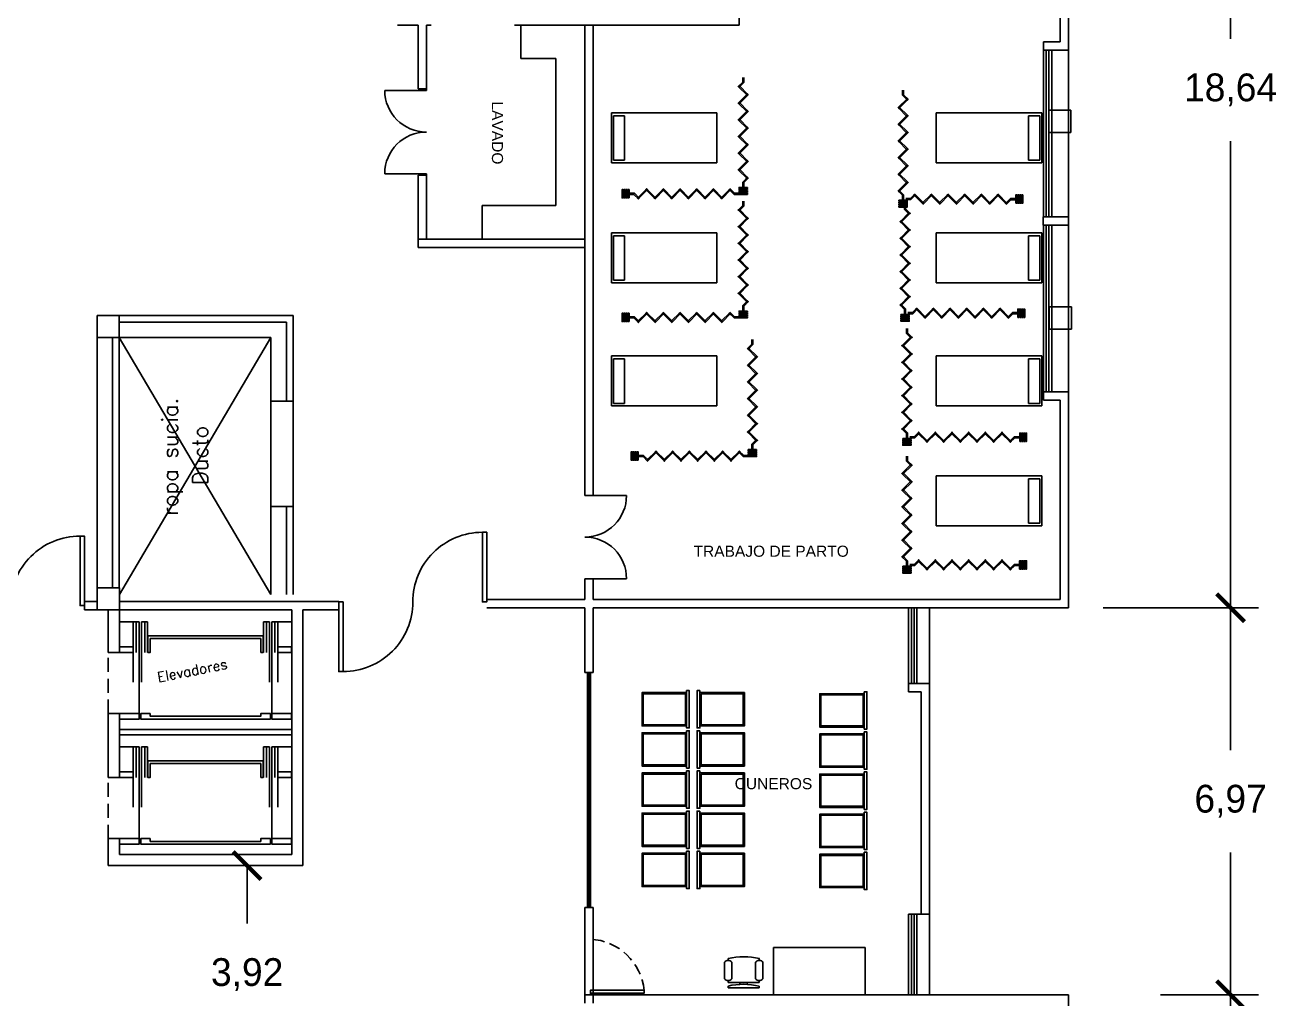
# Model space of a CAD drawing. Header units: millimetres. Extents: x -1615 to -538, y 177 to 397.
# Drawn here: x -1121.34 to -1098.8, y 360.57 to 378.1 of the extents above; entities that cross this region are included whole.
import ezdxf
from ezdxf.enums import TextEntityAlignment as Align

# ---------------------------------------------------------------- set-up
doc = ezdxf.new("R2010")
doc.units = ezdxf.units.MM
doc.linetypes.add('HIDDEN', pattern=[0.375, 0.25, -0.125])
doc.linetypes.add('OCULTA2', pattern=[0.3, 0.2, -0.1])
for name, color, linetype in [('AUX', 8, 'Continuous'), ('CAN', 2, 'Continuous'), ('LOCALES', 2, 'Continuous'), ('MOB', 7, 'Continuous'), ('MUEB', 251, 'Continuous'), ('MUEBLES', 9, 'Continuous'), ('MUROS', 1, 'Continuous'), ('MUROS2', 9, 'Continuous'), ('PROY', 8, 'HIDDEN'), ('PTA', 2, 'Continuous'), ('VENT', 4, 'Continuous'), ('VENTANAS', 4, 'Continuous')]:
    doc.layers.add(name, color=color, linetype=linetype)
doc.layers.add('nom-esp', color=7, linetype='Continuous', lineweight=20)
doc.styles.add('ROMANS', font='ROMANS.shx')
doc.styles.get("Standard").update_dxf_attribs({"font": 'stylu.ttf'})
doc.dimstyles.new('ISO-25', dxfattribs={"dimtxt": 0.5, "dimasz": 0.5, "dimexe": 0.5, "dimexo": 0.625, "dimtad": 0, "dimtih": 1, "dimtoh": 1, "dimtxsty": 'Standard', "dimblk": 'ARCHTICK', "dimcen": 2.5, "dimadec": 0, "dimazin": 0, "dimtfac": 1, "dimtmove": 0, "dimatfit": 3, "dimfxl": 0, "dimarcsym": 0})

# ---------------------------------------------------------------- blocks, each defined once
blk = doc.blocks.new('A$C31F15ED4')
at = {"layer": 'VENT'}
blk.add_line((0, 0.03), (0, 0), dxfattribs=at)
blk.add_lwpolyline([(0, 0.03), (0.97, 0.03), (0.97, 0.08), (0, 0.08)], close=True, dxfattribs=at)
at = {"layer": 'VENT', "linetype": 'OCULTA2'}
blk.add_arc((-0.051, -0.025), 1.026, 5.8587, 87.1721, dxfattribs=at)
blk = doc.blocks.new('PTA1.5')
for p, q in [((-0.75, 0), (-0.75, 0.75)), ((0.75, 0), (0.75, 0.75)), ((-0.775, 0), (-0.75, 0)), ((0.775, 0), (0.75, 0))]:
    blk.add_line(p, q)
for centre, start, end in [((-0.75, 0), 0, 90), ((0.75, 0), 90, 180)]:
    blk.add_arc(centre, 0.75, start, end)
blk = doc.blocks.new('CORT')
for p, q in [((0, 0.02), (0.09, 0.02)), ((0, 0), (0.082, 0)), ((0.082, 0), (0.168, -0.086)), ((0.09, 0.02), (0.182, -0.072)), ((0.318, 0.106), (0.14, -0.072)), ((0.332, 0.092), (0.154, -0.086)), ((0.29, 0.092), (0.468, -0.086)), ((0.304, 0.106), (0.482, -0.072)), ((0.618, 0.106), (0.44, -0.072)), ((0.632, 0.092), (0.454, -0.086)), ((0.59, 0.092), (0.768, -0.086)), ((0.604, 0.106), (0.782, -0.072)), ((0.918, 0.106), (0.74, -0.072)), ((0.932, 0.092), (0.754, -0.086)), ((0.89, 0.092), (1.068, -0.086)), ((0.904, 0.106), (1.082, -0.072)), ((1.218, 0.106), (1.04, -0.072)), ((1.232, 0.092), (1.054, -0.086)), ((1.19, 0.092), (1.368, -0.086)), ((1.204, 0.106), (1.382, -0.072)), ((1.518, 0.106), (1.34, -0.072)), ((1.532, 0.092), (1.354, -0.086)), ((1.49, 0.092), (1.668, -0.086)), ((1.504, 0.106), (1.682, -0.072)), ((1.818, 0.106), (1.64, -0.072)), ((1.832, 0.092), (1.654, -0.086)), ((1.79, 0.092), (1.882, 0)), ((1.804, 0.106), (1.89, 0.02)), ((1.882, 0), (1.979, 0)), ((1.89, 0.02), (1.979, 0.02))]:
    blk.add_line(p, q)
for points in [[(1.979, 0.085), (1.979, -0.065), (1.999, -0.065), (1.999, 0.085)], [(2.014, 0.085), (2.014, -0.065), (2.034, -0.065), (2.034, 0.085)], [(2.049, 0.085), (2.049, -0.065), (2.069, -0.065), (2.069, 0.085)], [(2.084, 0.085), (2.084, -0.065), (2.104, -0.065), (2.104, 0.085)]]:
    blk.add_lwpolyline(points, close=True)
blk = doc.blocks.new('_ArchTick')
at = {"color": 0, "linetype": 'ByBlock', "const_width": 0.15}
blk.add_lwpolyline([(-0.5, -0.5), (0.5, 0.5)], dxfattribs=at)
blk = doc.blocks.new('*D255')
at = {"color": 0, "lineweight": -2}
for p, q in [((-1101.946, 386.248), (-1099.152, 386.248)), ((-1099.652, 386.248), (-1099.652, 377.851)), ((-1099.652, 367.613), (-1099.652, 376.01)), ((-1101.946, 367.613), (-1099.152, 367.613))]:
    blk.add_line(p, q, dxfattribs=at)
at = {"layer": 'Defpoints', "color": 0}
for p in [(-1102.571, 386.248), (-1102.571, 367.613), (-1099.652, 367.613)]:
    blk.add_point(p, dxfattribs=at)
at = {"color": 0, "lineweight": -2, "xscale": 0.5, "yscale": 0.5, "zscale": 0.5}
for p, rotation in [((-1099.652, 386.248), 90), ((-1099.652, 367.613), 270)]:
    blk.add_blockref('_ArchTick', p, dxfattribs=dict(at, rotation=rotation))
at = {"color": 0, "insert": (-1099.652, 376.93), "char_height": 0.5, "attachment_point": 5}
blk.add_mtext('18,64', dxfattribs=at)
blk = doc.blocks.new('*D256')
at = {"color": 0, "lineweight": -2}
for p, q in [((-1101.946, 367.613), (-1099.152, 367.613)), ((-1099.652, 367.613), (-1099.652, 365.051)), ((-1099.652, 360.648), (-1099.652, 363.21)), ((-1100.911, 360.648), (-1099.152, 360.648))]:
    blk.add_line(p, q, dxfattribs=at)
at = {"layer": 'Defpoints', "color": 0}
for p in [(-1102.571, 367.613), (-1101.536, 360.648), (-1099.652, 360.648)]:
    blk.add_point(p, dxfattribs=at)
at = {"color": 0, "lineweight": -2, "xscale": 0.5, "yscale": 0.5, "zscale": 0.5}
for p, rotation in [((-1099.652, 367.613), 90), ((-1099.652, 360.648), 270)]:
    blk.add_blockref('_ArchTick', p, dxfattribs=dict(at, rotation=rotation))
at = {"color": 0, "insert": (-1099.652, 364.13), "char_height": 0.5, "attachment_point": 5}
blk.add_mtext('6,97', dxfattribs=at)
blk = doc.blocks.new('*D257')
at = {"color": 0, "lineweight": -2}
for p, q in [((-1100.911, 360.648), (-1099.152, 360.648)), ((-1099.652, 360.648), (-1099.652, 354.651)), ((-1099.652, 346.814), (-1099.652, 352.811)), ((-1101.824, 346.814), (-1099.152, 346.814))]:
    blk.add_line(p, q, dxfattribs=at)
at = {"layer": 'Defpoints', "color": 0}
for p in [(-1101.536, 360.648), (-1102.449, 346.814), (-1099.652, 346.814)]:
    blk.add_point(p, dxfattribs=at)
at = {"color": 0, "lineweight": -2, "xscale": 0.5, "yscale": 0.5, "zscale": 0.5}
for p, rotation in [((-1099.652, 360.648), 90), ((-1099.652, 346.814), 270)]:
    blk.add_blockref('_ArchTick', p, dxfattribs=dict(at, rotation=rotation))
at = {"color": 0, "insert": (-1099.652, 353.731), "char_height": 0.5, "attachment_point": 5}
blk.add_mtext('13,83', dxfattribs=at)
blk = doc.blocks.new('*D254')
at = {"color": 0, "lineweight": -2}
for p, q in [((-1116.97, 362.973), (-1117.846, 362.973)), ((-1117.346, 362.973), (-1117.346, 361.931)), ((-1117.346, 359.048), (-1117.346, 360.09)), ((-1116.97, 359.048), (-1117.846, 359.048))]:
    blk.add_line(p, q, dxfattribs=at)
at = {"layer": 'Defpoints', "color": 0}
for p in [(-1116.345, 362.973), (-1117.346, 359.048), (-1116.345, 359.048)]:
    blk.add_point(p, dxfattribs=at)
at = {"color": 0, "lineweight": -2, "xscale": 0.5, "yscale": 0.5, "zscale": 0.5}
for p, rotation in [((-1117.346, 362.973), 90), ((-1117.346, 359.048), 270)]:
    blk.add_blockref('_ArchTick', p, dxfattribs=dict(at, rotation=rotation))
at = {"color": 0, "insert": (-1117.346, 361.01), "char_height": 0.5, "attachment_point": 5}
blk.add_mtext('3,92', dxfattribs=at)

msp = doc.modelspace()

# ---------------------------------------------------------------- linework, layer by layer
at = {"layer": 'AUX'}
for p, q in [((-1119.397, 367.362), (-1119.645, 367.362)), ((-1119.397, 366.909), (-1119.397, 367.362)), ((-1119.287, 367.362), (-1119.397, 367.362)), ((-1119.342, 366.805), (-1119.342, 367.362)), ((-1119.287, 365.709), (-1119.287, 367.362)), ((-1119.14, 367.362), (-1119.245, 367.362)), ((-1119.245, 366.272), (-1119.245, 367.362)), ((-1119.19, 366.805), (-1119.19, 367.362)), ((-1119.14, 366.805), (-1119.14, 367.362)), ((-1117.05, 367.362), (-1116.945, 367.362)), ((-1117.05, 366.805), (-1117.05, 367.362)), ((-1117, 366.805), (-1117, 367.362)), ((-1116.945, 366.272), (-1116.945, 367.362)), ((-1116.903, 365.709), (-1116.903, 367.362)), ((-1116.903, 367.362), (-1116.793, 367.362)), ((-1116.848, 366.805), (-1116.848, 367.362)), ((-1116.793, 366.909), (-1116.793, 367.362)), ((-1116.793, 367.362), (-1116.545, 367.362)), ((-1119.397, 366.272), (-1119.397, 366.809)), ((-1116.793, 366.272), (-1116.793, 366.809)), ((-1119.645, 365.423), (-1116.545, 365.423)), ((-1119.645, 365.323), (-1116.545, 365.323)), ((-1119.397, 365.112), (-1119.645, 365.112)), ((-1119.287, 365.112), (-1119.397, 365.112)), ((-1119.397, 364.659), (-1119.397, 365.112)), ((-1119.342, 364.555), (-1119.342, 365.112)), ((-1119.287, 363.459), (-1119.287, 365.112)), ((-1119.14, 365.112), (-1119.245, 365.112)), ((-1119.245, 364.022), (-1119.245, 365.112)), ((-1119.19, 364.555), (-1119.19, 365.112)), ((-1119.14, 364.555), (-1119.14, 365.112)), ((-1117.05, 365.112), (-1116.945, 365.112)), ((-1117.05, 364.555), (-1117.05, 365.112)), ((-1117, 364.555), (-1117, 365.112)), ((-1116.945, 364.022), (-1116.945, 365.112)), ((-1116.903, 365.112), (-1116.793, 365.112)), ((-1116.903, 363.459), (-1116.903, 365.112)), ((-1116.848, 364.555), (-1116.848, 365.112)), ((-1116.793, 364.659), (-1116.793, 365.112)), ((-1116.793, 365.112), (-1116.545, 365.112)), ((-1119.397, 364.022), (-1119.397, 364.559)), ((-1116.793, 364.022), (-1116.793, 364.559))]:
    msp.add_line(p, q, dxfattribs=at)
at = {"layer": 'CAN'}
for points in [[(-1117.1, 366.809), (-1117.055, 366.809), (-1117.055, 367.109), (-1119.135, 367.109), (-1119.135, 366.809), (-1119.09, 366.809), (-1119.09, 367.059), (-1117.1, 367.059)], [(-1119.64, 366.909), (-1119.397, 366.909), (-1119.397, 366.809), (-1119.64, 366.809)], [(-1116.55, 366.909), (-1116.793, 366.909), (-1116.793, 366.809), (-1116.55, 366.809)], [(-1119.64, 365.609), (-1119.287, 365.609), (-1119.287, 365.709), (-1119.64, 365.709)], [(-1119.09, 365.709), (-1119.09, 365.659), (-1117.1, 365.659), (-1117.1, 365.709), (-1116.928, 365.709), (-1116.928, 365.609), (-1119.262, 365.609), (-1119.262, 365.709)], [(-1116.55, 365.609), (-1116.903, 365.609), (-1116.903, 365.709), (-1116.55, 365.709)], [(-1117.1, 364.559), (-1117.055, 364.559), (-1117.055, 364.859), (-1119.135, 364.859), (-1119.135, 364.559), (-1119.09, 364.559), (-1119.09, 364.809), (-1117.1, 364.809)], [(-1119.64, 364.659), (-1119.397, 364.659), (-1119.397, 364.559), (-1119.64, 364.559)], [(-1116.55, 364.659), (-1116.793, 364.659), (-1116.793, 364.559), (-1116.55, 364.559)], [(-1119.64, 363.359), (-1119.287, 363.359), (-1119.287, 363.459), (-1119.64, 363.459)], [(-1119.09, 363.459), (-1119.09, 363.409), (-1117.1, 363.409), (-1117.1, 363.459), (-1116.928, 363.459), (-1116.928, 363.359), (-1119.262, 363.359), (-1119.262, 363.459)], [(-1116.55, 363.359), (-1116.903, 363.359), (-1116.903, 363.459), (-1116.55, 363.459)]]:
    msp.add_lwpolyline(points, close=True, dxfattribs=at)
at = {"layer": 'MUEB'}
for p, q in [((-1112.42, 378.098), (-1112.42, 377.498)), ((-1111.795, 377.498), (-1112.42, 377.498)), ((-1111.795, 374.848), (-1111.795, 377.498)), ((-1110.793, 376.517), (-1110.793, 375.617)), ((-1108.893, 376.517), (-1110.793, 376.517)), ((-1110.754, 376.464), (-1110.754, 375.664)), ((-1110.554, 376.464), (-1110.754, 376.464)), ((-1110.554, 375.664), (-1110.554, 376.464)), ((-1108.893, 375.617), (-1108.893, 376.517)), ((-1104.948, 375.617), (-1104.948, 376.517)), ((-1104.948, 376.517), (-1103.048, 376.517)), ((-1103.287, 375.664), (-1103.287, 376.464)), ((-1103.287, 376.464), (-1103.087, 376.464)), ((-1103.087, 376.464), (-1103.087, 375.664)), ((-1103.048, 376.517), (-1103.048, 375.617)), ((-1110.793, 375.617), (-1108.893, 375.617)), ((-1110.754, 375.664), (-1110.554, 375.664)), ((-1103.048, 375.617), (-1104.948, 375.617)), ((-1103.087, 375.664), (-1103.287, 375.664)), ((-1113.12, 374.248), (-1113.12, 374.848)), ((-1113.12, 374.848), (-1111.795, 374.848)), ((-1110.793, 374.361), (-1110.793, 373.461)), ((-1108.893, 374.361), (-1110.793, 374.361)), ((-1110.754, 374.307), (-1110.754, 373.507)), ((-1110.554, 374.307), (-1110.754, 374.307)), ((-1110.554, 373.507), (-1110.554, 374.307)), ((-1108.893, 373.461), (-1108.893, 374.361)), ((-1104.948, 373.461), (-1104.948, 374.361)), ((-1104.948, 374.361), (-1103.048, 374.361)), ((-1103.287, 373.507), (-1103.287, 374.307)), ((-1103.287, 374.307), (-1103.087, 374.307)), ((-1103.087, 374.307), (-1103.087, 373.507)), ((-1103.048, 374.361), (-1103.048, 373.461)), ((-1110.793, 373.461), (-1108.893, 373.461)), ((-1110.754, 373.507), (-1110.554, 373.507)), ((-1103.048, 373.461), (-1104.948, 373.461)), ((-1103.087, 373.507), (-1103.287, 373.507)), ((-1110.793, 372.143), (-1110.793, 371.243)), ((-1108.893, 372.143), (-1110.793, 372.143)), ((-1110.754, 372.089), (-1110.754, 371.289)), ((-1110.554, 372.089), (-1110.754, 372.089)), ((-1110.554, 371.289), (-1110.554, 372.089)), ((-1108.893, 371.243), (-1108.893, 372.143)), ((-1104.948, 371.243), (-1104.948, 372.143)), ((-1104.948, 372.143), (-1103.048, 372.143)), ((-1103.287, 371.289), (-1103.287, 372.089)), ((-1103.287, 372.089), (-1103.087, 372.089)), ((-1103.087, 372.089), (-1103.087, 371.289)), ((-1103.048, 372.143), (-1103.048, 371.243)), ((-1110.754, 371.289), (-1110.554, 371.289)), ((-1103.087, 371.289), (-1103.287, 371.289)), ((-1110.793, 371.243), (-1108.893, 371.243)), ((-1103.048, 371.243), (-1104.948, 371.243)), ((-1104.948, 369.086), (-1104.948, 369.986)), ((-1104.948, 369.986), (-1103.048, 369.986)), ((-1103.287, 369.132), (-1103.287, 369.932)), ((-1103.287, 369.932), (-1103.087, 369.932)), ((-1103.087, 369.932), (-1103.087, 369.132)), ((-1103.048, 369.986), (-1103.048, 369.086)), ((-1103.048, 369.086), (-1104.948, 369.086)), ((-1103.087, 369.132), (-1103.287, 369.132)), ((-1108.758, 361.234), (-1108.759, 360.937)), ((-1108.692, 361.267), (-1108.692, 361.3)), ((-1108.627, 360.937), (-1108.626, 361.234)), ((-1108.197, 361.232), (-1108.198, 360.935)), ((-1108.131, 361.265), (-1108.131, 361.298)), ((-1108.066, 360.935), (-1108.065, 361.232)), ((-1108.693, 360.871), (-1108.693, 360.904)), ((-1108.132, 360.869), (-1108.132, 360.902)), ((-1108.132, 360.869), (-1108.693, 360.871)), ((-1108.693, 360.772), (-1108.693, 360.805)), ((-1108.132, 360.77), (-1108.693, 360.772)), ((-1108.479, 360.836), (-1108.478, 360.87)), ((-1108.346, 360.87), (-1108.347, 360.835)), ((-1108.132, 360.77), (-1108.132, 360.803))]:
    msp.add_line(p, q, dxfattribs=at)
for points in [[(-1109.441, 366.085), (-1109.441, 365.485), (-1110.241, 365.485), (-1110.241, 366.085)], [(-1109.441, 366.121), (-1109.441, 365.449), (-1109.392, 365.449), (-1109.392, 366.121)], [(-1109.2, 366.121), (-1109.2, 365.449), (-1109.25, 365.449), (-1109.25, 366.121)], [(-1109.2, 366.085), (-1109.2, 365.485), (-1108.4, 365.485), (-1108.4, 366.085)], [(-1106.244, 366.101), (-1106.244, 365.429), (-1106.194, 365.429), (-1106.194, 366.101)], [(-1109.461, 366.065), (-1109.461, 365.505), (-1110.221, 365.505), (-1110.221, 366.065)], [(-1109.18, 366.065), (-1109.18, 365.505), (-1108.42, 365.505), (-1108.42, 366.065)], [(-1106.244, 366.065), (-1106.244, 365.465), (-1107.044, 365.465), (-1107.044, 366.065)], [(-1106.264, 366.045), (-1106.264, 365.485), (-1107.024, 365.485), (-1107.024, 366.045)], [(-1109.441, 365.363), (-1109.441, 364.763), (-1110.241, 364.763), (-1110.241, 365.363)], [(-1109.461, 365.343), (-1109.461, 364.783), (-1110.221, 364.783), (-1110.221, 365.343)], [(-1109.441, 365.399), (-1109.441, 364.727), (-1109.392, 364.727), (-1109.392, 365.399)], [(-1109.2, 365.399), (-1109.2, 364.727), (-1109.25, 364.727), (-1109.25, 365.399)], [(-1109.2, 365.363), (-1109.2, 364.763), (-1108.4, 364.763), (-1108.4, 365.363)], [(-1109.18, 365.343), (-1109.18, 364.783), (-1108.42, 364.783), (-1108.42, 365.343)], [(-1106.244, 365.343), (-1106.244, 364.743), (-1107.044, 364.743), (-1107.044, 365.343)], [(-1106.264, 365.323), (-1106.264, 364.763), (-1107.024, 364.763), (-1107.024, 365.323)], [(-1106.244, 365.379), (-1106.244, 364.707), (-1106.194, 364.707), (-1106.194, 365.379)], [(-1109.441, 364.64), (-1109.441, 364.04), (-1110.241, 364.04), (-1110.241, 364.64)], [(-1109.461, 364.62), (-1109.461, 364.06), (-1110.221, 364.06), (-1110.221, 364.62)], [(-1109.441, 364.677), (-1109.441, 364.004), (-1109.392, 364.004), (-1109.392, 364.677)], [(-1109.2, 364.677), (-1109.2, 364.004), (-1109.25, 364.004), (-1109.25, 364.677)], [(-1109.2, 364.64), (-1109.2, 364.04), (-1108.4, 364.04), (-1108.4, 364.64)], [(-1109.18, 364.62), (-1109.18, 364.06), (-1108.42, 364.06), (-1108.42, 364.62)], [(-1106.244, 364.62), (-1106.244, 364.02), (-1107.044, 364.02), (-1107.044, 364.62)], [(-1106.264, 364.6), (-1106.264, 364.04), (-1107.024, 364.04), (-1107.024, 364.6)], [(-1106.244, 364.657), (-1106.244, 363.984), (-1106.194, 363.984), (-1106.194, 364.657)], [(-1109.441, 363.918), (-1109.441, 363.318), (-1110.241, 363.318), (-1110.241, 363.918)], [(-1109.461, 363.898), (-1109.461, 363.338), (-1110.221, 363.338), (-1110.221, 363.898)], [(-1109.441, 363.954), (-1109.441, 363.282), (-1109.392, 363.282), (-1109.392, 363.954)], [(-1109.2, 363.954), (-1109.2, 363.282), (-1109.25, 363.282), (-1109.25, 363.954)], [(-1109.2, 363.918), (-1109.2, 363.318), (-1108.4, 363.318), (-1108.4, 363.918)], [(-1109.18, 363.898), (-1109.18, 363.338), (-1108.42, 363.338), (-1108.42, 363.898)], [(-1106.244, 363.898), (-1106.244, 363.298), (-1107.044, 363.298), (-1107.044, 363.898)], [(-1106.264, 363.878), (-1106.264, 363.318), (-1107.024, 363.318), (-1107.024, 363.878)], [(-1106.244, 363.934), (-1106.244, 363.262), (-1106.194, 363.262), (-1106.194, 363.934)], [(-1109.441, 363.196), (-1109.441, 362.596), (-1110.241, 362.596), (-1110.241, 363.196)], [(-1109.461, 363.176), (-1109.461, 362.616), (-1110.221, 362.616), (-1110.221, 363.176)], [(-1109.441, 363.232), (-1109.441, 362.56), (-1109.392, 362.56), (-1109.392, 363.232)], [(-1109.2, 363.232), (-1109.2, 362.56), (-1109.25, 362.56), (-1109.25, 363.232)], [(-1109.2, 363.196), (-1109.2, 362.596), (-1108.4, 362.596), (-1108.4, 363.196)], [(-1109.18, 363.176), (-1109.18, 362.616), (-1108.42, 362.616), (-1108.42, 363.176)], [(-1106.244, 363.176), (-1106.244, 362.576), (-1107.044, 362.576), (-1107.044, 363.176)], [(-1106.264, 363.156), (-1106.264, 362.596), (-1107.024, 362.596), (-1107.024, 363.156)], [(-1106.244, 363.212), (-1106.244, 362.54), (-1106.194, 362.54), (-1106.194, 363.212)], [(-1106.228, 360.648), (-1107.875, 360.648), (-1107.875, 361.496), (-1106.228, 361.496)]]:
    msp.add_lwpolyline(points, close=True, dxfattribs=at)
for centre, major_axis, start_param, end_param in [((-1108.692, 361.184), (-0.0002, -0.0825), 2.214129, 4.068719), ((-1108.415, 360.123), (-0.004, -1.209), 2.907345, 3.37578), ((-1108.131, 361.183), (-0.0002, -0.0825), 2.214129, 4.068719), ((-1108.693, 360.986), (-0.0002, -0.0825), -0.927464, 0.927126), ((-1108.132, 360.985), (-0.0002, -0.0825), -0.927464, 0.927126), ((-1108.416, 359.628), (-0.004, -1.209), 2.907366, 3.375802)]:
    msp.add_ellipse(centre, major_axis=major_axis, ratio=1, start_param=start_param, end_param=end_param, dxfattribs=at)
at = {"layer": 'MUEBLES'}
for points in [[(-1120.352, 368.903), (-1120.352, 367.65), (-1120.274, 367.65), (-1120.274, 368.903), (-1120.352, 368.903, 0.414214), (-1121.605, 367.65, 0.414214)], [(-1113.113, 368.97), (-1113.113, 367.717), (-1113.035, 367.717), (-1113.035, 368.97), (-1113.113, 368.97, 0.414214), (-1114.366, 367.717, 0.414214)], [(-1115.619, 366.464), (-1115.619, 367.717), (-1115.697, 367.717), (-1115.697, 366.464), (-1115.619, 366.464, 0.414214), (-1114.366, 367.717, 0.414214)]]:
    msp.add_lwpolyline(points, format="xyb", dxfattribs=at)
at = {"layer": 'MUROS'}
for p, q in [((-1102.571, 386.248), (-1102.571, 377.648)), ((-1102.721, 386.098), (-1102.721, 377.798)), ((-1108.491, 378.098), (-1108.491, 384.122)), ((-1114.641, 378.098), (-1114.27, 378.098)), ((-1114.641, 378.098), (-1114.27, 378.098)), ((-1114.27, 376.948), (-1114.27, 378.098)), ((-1114.12, 378.098), (-1114.033, 378.098)), ((-1114.12, 378.098), (-1114.033, 378.098)), ((-1114.033, 378.098), (-1114.12, 378.098)), ((-1114.12, 376.948), (-1114.12, 378.098)), ((-1112.533, 378.098), (-1110.641, 378.098)), ((-1112.533, 378.098), (-1108.491, 378.098)), ((-1111.27, 378.098), (-1112.533, 378.098)), ((-1111.27, 369.634), (-1111.27, 378.098)), ((-1111.12, 369.634), (-1111.12, 378.098)), ((-1103.021, 377.798), (-1103.021, 377.648)), ((-1102.721, 377.798), (-1103.021, 377.798)), ((-1102.571, 377.648), (-1103.021, 377.648)), ((-1114.12, 376.948), (-1114.27, 376.948)), ((-1102.525, 376.567), (-1102.925, 376.567)), ((-1102.925, 376.167), (-1102.925, 376.567)), ((-1102.525, 376.167), (-1102.525, 376.567)), ((-1102.525, 376.167), (-1102.925, 376.167)), ((-1114.27, 374.098), (-1114.27, 375.398)), ((-1114.12, 375.398), (-1114.27, 375.398)), ((-1114.12, 374.248), (-1114.12, 375.398)), ((-1103.022, 374.498), (-1103.022, 374.648)), ((-1102.571, 374.648), (-1103.022, 374.648)), ((-1102.571, 374.648), (-1103.022, 374.648)), ((-1102.571, 374.498), (-1103.022, 374.498)), ((-1102.571, 374.498), (-1103.022, 374.498)), ((-1102.571, 374.498), (-1102.571, 374.648)), ((-1102.571, 374.648), (-1102.571, 374.498)), ((-1114.27, 374.248), (-1111.27, 374.248)), ((-1114.27, 374.098), (-1111.27, 374.098)), ((-1119.646, 372.873), (-1120.046, 372.873)), ((-1120.046, 372.473), (-1120.046, 372.873)), ((-1119.646, 372.473), (-1119.646, 372.873)), ((-1102.516, 373.028), (-1102.916, 373.028)), ((-1102.916, 372.628), (-1102.916, 373.028)), ((-1102.516, 372.628), (-1102.516, 373.028)), ((-1102.516, 372.628), (-1102.916, 372.628)), ((-1119.646, 372.473), (-1120.046, 372.473)), ((-1102.571, 371.498), (-1103.021, 371.498)), ((-1103.021, 371.348), (-1103.021, 371.498)), ((-1102.571, 367.613), (-1102.571, 371.498)), ((-1116.921, 371.328), (-1116.521, 371.328)), ((-1102.721, 371.348), (-1103.021, 371.348)), ((-1102.721, 367.763), (-1102.721, 371.348)), ((-1116.921, 369.436), (-1116.521, 369.436)), ((-1111.27, 367.763), (-1111.27, 368.134)), ((-1111.12, 367.763), (-1111.12, 368.134)), ((-1120.045, 367.573), (-1120.045, 367.973)), ((-1119.645, 367.973), (-1120.045, 367.973)), ((-1119.645, 367.573), (-1119.645, 367.973)), ((-1120.045, 367.723), (-1120.274, 367.723)), ((-1120.274, 367.723), (-1120.274, 367.572)), ((-1115.697, 367.723), (-1119.645, 367.723)), ((-1113.035, 367.763), (-1111.27, 367.763)), ((-1111.12, 367.763), (-1102.721, 367.763)), ((-1120.274, 367.572), (-1116.545, 367.573)), ((-1119.645, 367.573), (-1120.045, 367.573)), ((-1119.845, 367.573), (-1119.845, 366.809)), ((-1119.645, 366.809), (-1119.645, 367.573)), ((-1116.545, 363.459), (-1116.545, 367.573)), ((-1116.345, 367.573), (-1115.697, 367.573)), ((-1116.345, 362.973), (-1116.345, 367.573)), ((-1111.27, 367.613), (-1113.035, 367.613)), ((-1111.27, 366.446), (-1111.27, 367.613)), ((-1105.27, 367.613), (-1111.12, 367.613)), ((-1111.12, 366.446), (-1111.12, 367.613)), ((-1102.571, 367.613), (-1105.445, 367.613)), ((-1119.845, 366.809), (-1119.645, 366.809)), ((-1111.27, 366.446), (-1111.12, 366.446)), ((-1105.445, 366.098), (-1105.445, 366.248)), ((-1105.445, 366.248), (-1105.07, 366.248)), ((-1105.22, 366.098), (-1105.445, 366.098)), ((-1105.22, 362.098), (-1105.22, 366.098)), ((-1105.07, 364.098), (-1105.07, 366.248)), ((-1105.07, 364.248), (-1105.07, 362.098)), ((-1119.645, 363.459), (-1119.845, 363.459)), ((-1119.845, 363.459), (-1119.845, 362.973)), ((-1119.645, 363.173), (-1119.645, 363.459)), ((-1116.545, 363.459), (-1116.545, 363.173)), ((-1116.545, 363.173), (-1119.645, 363.173)), ((-1119.845, 362.973), (-1116.345, 362.973)), ((-1111.27, 360.498), (-1111.27, 362.218)), ((-1111.27, 362.218), (-1111.12, 362.218)), ((-1111.12, 360.498), (-1111.12, 362.218)), ((-1105.445, 362.098), (-1105.07, 362.098)), ((-1105.445, 360.648), (-1111.27, 360.648)), ((-1105.445, 360.648), (-1102.57, 360.648)), ((-1102.57, 360.648), (-1102.57, 356.848))]:
    msp.add_line(p, q, dxfattribs=at)
msp.add_lwpolyline([(-1119.845, 365.709), (-1119.845, 364.559), (-1119.645, 364.559), (-1119.645, 365.709)], close=True, dxfattribs=at)
at = {"layer": 'MUROS2'}
for p, q in [((-1116.921, 367.848), (-1119.646, 372.473)), ((-1116.921, 372.473), (-1119.645, 367.848))]:
    msp.add_line(p, q, dxfattribs=at)
at = {"layer": 'PROY'}
for p, q in [((-1119.845, 365.709), (-1119.845, 366.809)), ((-1119.845, 363.459), (-1119.845, 364.559))]:
    msp.add_line(p, q, dxfattribs=at)
at = {"layer": 'VENTANAS'}
for p, q in [((-1103.021, 377.648), (-1103.021, 374.648)), ((-1102.971, 377.648), (-1102.971, 374.648)), ((-1102.921, 377.648), (-1102.921, 374.648)), ((-1102.871, 377.648), (-1102.871, 374.648)), ((-1102.571, 377.648), (-1102.571, 374.648)), ((-1103.021, 371.498), (-1103.021, 374.498)), ((-1102.971, 371.498), (-1102.971, 374.498)), ((-1102.921, 371.498), (-1102.921, 374.498)), ((-1102.871, 371.498), (-1102.871, 374.498)), ((-1102.571, 371.498), (-1102.571, 374.498)), ((-1119.646, 372.873), (-1116.521, 372.873)), ((-1116.521, 367.848), (-1116.521, 372.873)), ((-1119.646, 372.753), (-1118.819, 372.753)), ((-1119.646, 372.753), (-1116.641, 372.753)), ((-1116.641, 371.328), (-1116.641, 372.753)), ((-1120.046, 367.973), (-1120.046, 372.473)), ((-1119.766, 367.973), (-1119.766, 372.473)), ((-1119.646, 372.473), (-1118.819, 372.473)), ((-1119.646, 372.473), (-1116.921, 372.473)), ((-1119.646, 367.973), (-1119.646, 372.473)), ((-1116.921, 372.473), (-1116.921, 367.848)), ((-1116.641, 367.848), (-1116.641, 369.436)), ((-1105.445, 366.248), (-1105.445, 367.613)), ((-1105.395, 366.248), (-1105.395, 367.613)), ((-1105.345, 366.248), (-1105.345, 367.613)), ((-1105.295, 366.248), (-1105.295, 367.613)), ((-1105.07, 366.248), (-1105.07, 367.613)), ((-1111.222, 366.446), (-1111.222, 362.218)), ((-1111.195, 366.446), (-1111.195, 362.218)), ((-1111.168, 366.446), (-1111.168, 362.218)), ((-1105.445, 362.098), (-1105.445, 360.648)), ((-1105.395, 362.098), (-1105.395, 360.648)), ((-1105.345, 362.098), (-1105.345, 360.648)), ((-1105.295, 362.098), (-1105.295, 360.648)), ((-1105.07, 362.098), (-1105.07, 360.648))]:
    msp.add_line(p, q, dxfattribs=at)

# ---------------------------------------------------------------- block references
msp.add_blockref('A$C31F15ED4', (-1111.17, 360.648))
at = {"layer": 'MOB'}
for p, rotation in [((-1108.43, 377.155), 269.9950976111858), ((-1108.496, 375.071), 179.9950976111923), ((-1108.43, 374.931), 269.9950976111858), ((-1108.496, 372.847), 179.9950976111923), ((-1108.265, 372.437), 269.9950976111858), ((-1108.33, 370.353), 179.9950976111923)]:
    msp.add_blockref('CORT', p, dxfattribs=dict(at, rotation=rotation))
at = {"layer": 'MOB', "xscale": -1}
for p, rotation in [((-1105.534, 376.925), 89.99509761121188), ((-1105.495, 374.976), 179.9950976112119), ((-1105.499, 374.871), 89.99509761121188), ((-1105.46, 372.923), 179.9950976112119), ((-1105.464, 372.64), 89.99509761121188), ((-1105.425, 370.691), 179.9950976112119), ((-1105.464, 370.34), 89.99509761121188), ((-1105.426, 368.392), 179.9950976112119)]:
    msp.add_blockref('CORT', p, dxfattribs=dict(at, rotation=rotation))
at = {"layer": 'VENT', "xscale": -1, "rotation": 90}
msp.add_blockref('PTA1.5', (-1114.12, 376.173), dxfattribs=at)
at = {"layer": 'VENT', "rotation": 269.9999999999218}
msp.add_blockref('PTA1.5', (-1111.27, 368.884), dxfattribs=at)

# ---------------------------------------------------------------- texts
at = {"layer": 'LOCALES', "style": 'ROMANS'}
for s, height, p in [('ropa sucia.', 0.27969, (-1118.595, 370.33)), ('Ducto', 0.2797, (-1118.051, 370.352))]:
    msp.add_text(s, height=height, rotation=90, dxfattribs=at).set_placement(p, align=Align.CENTER)
at = {"layer": 'nom-esp', "insert": (-1112.945, 375.59), "char_height": 0.2, "width": 2.04492, "attachment_point": 9, "rotation": 270}
msp.add_mtext('{\\fArial|b0|i0|c0|p34;LAVADO}', dxfattribs=at)
at = {"layer": 'nom-esp', "char_height": 0.2}
for s, insert, width, attachment_point in [('{\\fArial|b0|i0|c0|p34;TRABAJO DE PARTO}', (-1106.521, 368.73), 3.01223, 3), ('{\\fArial|b0|i0|c0|p34;CUNEROS}', (-1108.575, 364.547), 1.93916, 1)]:
    msp.add_mtext(s, dxfattribs=dict(at, insert=insert, width=width, attachment_point=attachment_point))
at = {"layer": 'PTA', "linetype": 'Continuous', "style": 'ROMANS'}
msp.add_text('Elevadores', height=0.18, rotation=11, dxfattribs=at).set_placement((-1118.946, 366.272))

# ---------------------------------------------------------------- dimensions: what is measured, and where the dimension line sits
for base, p1, p2, picture, middle in [((-1099.651944201, 367.612989714), (-1102.571378821, 386.247989714), (-1102.571378821, 367.612989714), '*D255', (-1099.651944201, 376.930489714)), ((-1117.34625, 359.04799), (-1116.34492, 362.97298), (-1116.34492, 359.04799), '*D254', (-1117.34625, 361.01049))]:
    dim = msp.add_linear_dim(base=base, p1=p1, p2=p2, angle=90, dimstyle='ISO-25')
    dim.commit()
    dim.dimension.update_dxf_attribs({"geometry": picture, "text_midpoint": middle})
for base, p1, p2, picture, middle in [((-1099.651944201, 360.647989714), (-1102.571378821, 367.612989714), (-1101.536214594, 360.647989714), '*D256', (-1099.651944201, 364.130489714)), ((-1099.652, 346.814), (-1101.536, 360.648), (-1102.449, 346.814), '*D257', (-1099.652, 353.731))]:
    dim = msp.add_linear_dim(base=base, p1=p1, p2=p2, angle=90, dimstyle='ISO-25', override={"dimtmove": 1})
    dim.commit()
    dim.dimension.update_dxf_attribs({"geometry": picture, "text_midpoint": middle})

doc.saveas('drawing.dxf')
